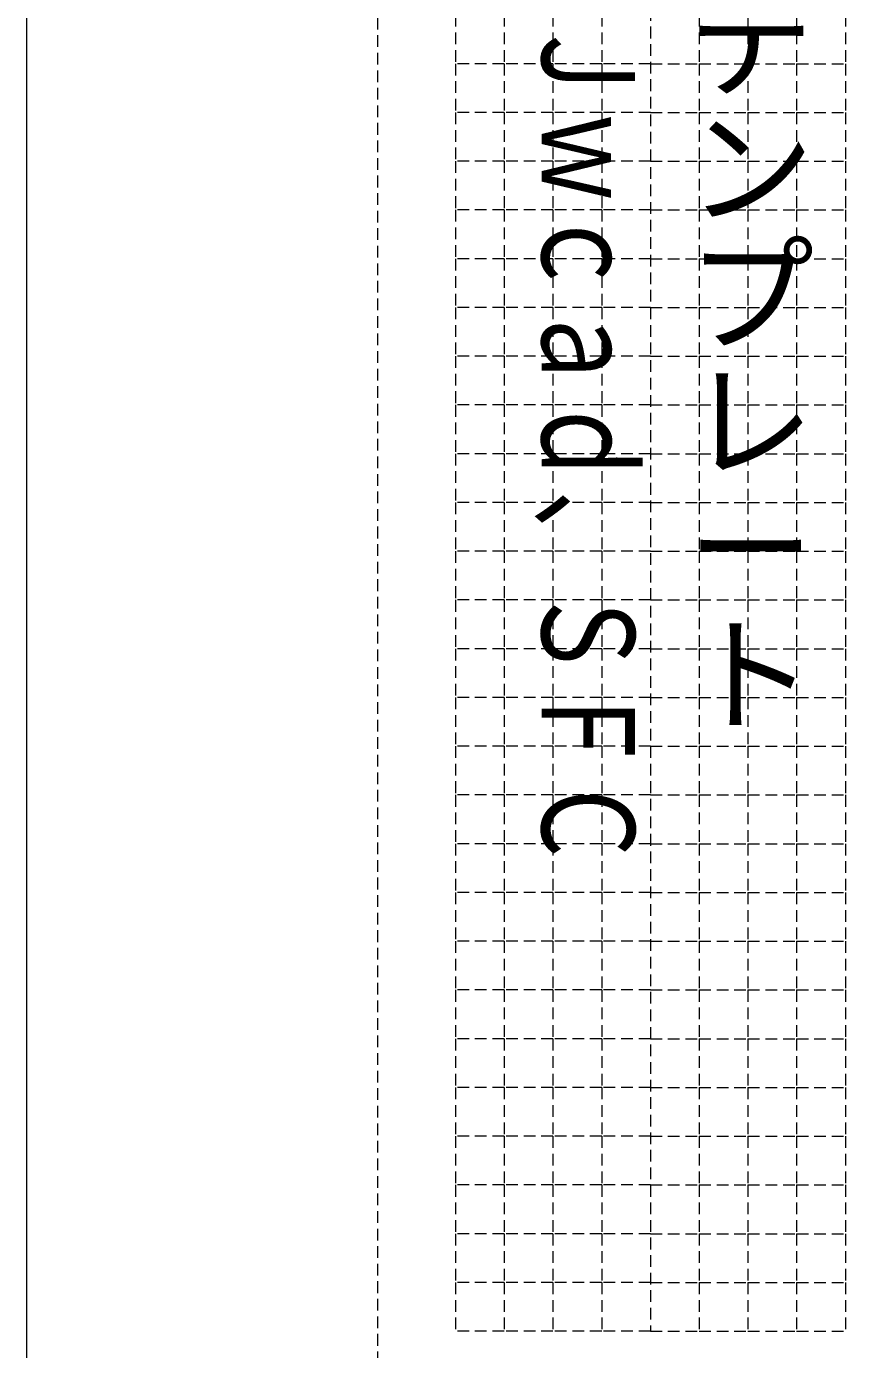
# Model space of a CAD drawing. Units: millimetres on the paper. Extents: x -148 to 148, y -210 to 210.
# Drawn here: x -148 to -62.5, y -134.5 to 1.2 of the extents above; entities that cross this region are included whole.
import ezdxf
from ezdxf.enums import TextEntityAlignment as Align

# ---------------------------------------------------------------- set-up
doc = ezdxf.new("R2010")
doc.units = ezdxf.units.MM
doc.linetypes.add('DASHED1', pattern=[1.8, 1.2, -0.6])
doc.layers.add('0-0', color=3, linetype='DASHED1', lineweight=9)
doc.styles.add('@ＭＳ ゴシック', font='')
doc.styles.add('ＭＳ ゴシック', font='')
doc.styles.get('@ＭＳ ゴシック').set_extended_font_data('@MS Gothic')
doc.styles.get('ＭＳ ゴシック').set_extended_font_data('MS Gothic')

msp = doc.modelspace()

# ---------------------------------------------------------------- linework, layer by layer
at = {"layer": '0-0', "color": 7}
msp.add_line((-112, 151.5), (-112, -151.5), dxfattribs=at)
at = {"layer": '0-0'}
for p, q in [((-84, 107.38), (-84, -132.62)), ((-94, 2.38), (-94, -2.62)), ((-89, 2.38), (-89, -2.62)), ((-79, 2.38), (-79, -2.62)), ((-74, 2.38), (-74, -2.62)), ((-94, -2.62), (-94, -7.62)), ((-89, -2.62), (-89, -7.62)), ((-79, -2.62), (-79, -7.62)), ((-74, -2.62), (-74, -7.62)), ((-94, -7.62), (-94, -12.62)), ((-89, -7.62), (-89, -12.62)), ((-79, -7.62), (-79, -12.62)), ((-74, -7.62), (-74, -12.62)), ((-94, -12.62), (-94, -17.62)), ((-89, -12.62), (-89, -17.62)), ((-79, -12.62), (-79, -17.62)), ((-74, -12.62), (-74, -17.62)), ((-94, -17.62), (-94, -22.62)), ((-89, -17.62), (-89, -22.62)), ((-79, -17.62), (-79, -22.62)), ((-74, -17.62), (-74, -22.62)), ((-94, -22.62), (-94, -27.62)), ((-89, -22.62), (-89, -27.62)), ((-79, -22.62), (-79, -27.62)), ((-74, -22.62), (-74, -27.62)), ((-94, -27.62), (-94, -32.62)), ((-89, -27.62), (-89, -32.62)), ((-79, -27.62), (-79, -32.62)), ((-74, -27.62), (-74, -32.62)), ((-94, -32.62), (-94, -37.62)), ((-89, -32.62), (-89, -37.62)), ((-79, -32.62), (-79, -37.62)), ((-74, -32.62), (-74, -37.62)), ((-94, -37.62), (-94, -42.62)), ((-89, -37.62), (-89, -42.62)), ((-79, -37.62), (-79, -42.62)), ((-74, -37.62), (-74, -42.62)), ((-94, -42.62), (-94, -47.62)), ((-89, -42.62), (-89, -47.62)), ((-79, -42.62), (-79, -47.62)), ((-74, -42.62), (-74, -47.62)), ((-94, -47.62), (-94, -52.62)), ((-89, -47.62), (-89, -52.62)), ((-79, -47.62), (-79, -52.62)), ((-74, -47.62), (-74, -52.62)), ((-94, -52.62), (-94, -57.62)), ((-89, -52.62), (-89, -57.62)), ((-79, -52.62), (-79, -57.62)), ((-74, -52.62), (-74, -57.62)), ((-94, -57.62), (-94, -62.62)), ((-89, -57.62), (-89, -62.62)), ((-79, -57.62), (-79, -62.62)), ((-74, -57.62), (-74, -62.62)), ((-94, -62.62), (-94, -67.62)), ((-89, -62.62), (-89, -67.62)), ((-79, -62.62), (-79, -67.62)), ((-74, -62.62), (-74, -67.62)), ((-94, -67.62), (-94, -72.62)), ((-89, -67.62), (-89, -72.62)), ((-79, -67.62), (-79, -72.62)), ((-74, -67.62), (-74, -72.62)), ((-94, -72.62), (-94, -77.62)), ((-89, -72.62), (-89, -77.62)), ((-79, -72.62), (-79, -77.62)), ((-74, -72.62), (-74, -77.62)), ((-94, -77.62), (-94, -82.62)), ((-89, -77.62), (-89, -82.62)), ((-79, -77.62), (-79, -82.62)), ((-74, -77.62), (-74, -82.62)), ((-94, -82.62), (-94, -87.62)), ((-89, -82.62), (-89, -87.62)), ((-79, -82.62), (-79, -87.62)), ((-74, -82.62), (-74, -87.62)), ((-94, -87.62), (-94, -92.62)), ((-89, -87.62), (-89, -92.62)), ((-79, -87.62), (-79, -92.62)), ((-74, -87.62), (-74, -92.62)), ((-94, -92.62), (-94, -97.62)), ((-89, -92.62), (-89, -97.62)), ((-79, -92.62), (-79, -97.62)), ((-74, -92.62), (-74, -97.62)), ((-94, -97.62), (-94, -102.62)), ((-89, -97.62), (-89, -102.62)), ((-79, -97.62), (-79, -102.62)), ((-74, -97.62), (-74, -102.62)), ((-94, -102.62), (-94, -107.62)), ((-89, -102.62), (-89, -107.62)), ((-79, -102.62), (-79, -107.62)), ((-74, -102.62), (-74, -107.62)), ((-94, -107.62), (-94, -112.62)), ((-89, -107.62), (-89, -112.62)), ((-79, -107.62), (-79, -112.62)), ((-74, -107.62), (-74, -112.62)), ((-94, -112.62), (-94, -117.62)), ((-89, -112.62), (-89, -117.62)), ((-79, -112.62), (-79, -117.62)), ((-74, -112.62), (-74, -117.62)), ((-94, -117.62), (-94, -122.62)), ((-89, -117.62), (-89, -122.62)), ((-79, -117.62), (-79, -122.62)), ((-74, -117.62), (-74, -122.62)), ((-94, -122.62), (-94, -127.62)), ((-89, -122.62), (-89, -127.62)), ((-79, -122.62), (-79, -127.62)), ((-74, -122.62), (-74, -127.62)), ((-94, -127.62), (-94, -132.62)), ((-89, -127.62), (-89, -132.62)), ((-79, -127.62), (-79, -132.62)), ((-74, -127.62), (-74, -132.62)), ((-99, -132.62), (-104, -132.62)), ((-94, -132.62), (-99, -132.62)), ((-74, -132.62), (-69, -132.62)), ((-69, -132.62), (-64, -132.62))]:
    msp.add_line(p, q, dxfattribs=at)
at = {"layer": '0-0', "color": 7, "linetype": 'Continuous'}
msp.add_lwpolyline([(-148, -210), (148, -210), (148, 210), (-148, 210)], close=True, dxfattribs=at)
at = {"layer": '0-0'}
for points in [[(-99, 2.38), (-104, 2.38), (-104, -2.62)], [(-94, 2.38), (-99, 2.38), (-99, -2.62)], [(-74, 2.38), (-69, 2.38), (-69, -2.62)], [(-69, 2.38), (-64, 2.38), (-64, -2.62)], [(-99, -2.62), (-104, -2.62), (-104, -7.62)], [(-94, -2.62), (-99, -2.62), (-99, -7.62)], [(-84, -2.62), (-89, -2.62), (-94, -2.62)], [(-84, -2.62), (-79, -2.62), (-74, -2.62)], [(-74, -2.62), (-69, -2.62), (-69, -7.62)], [(-69, -2.62), (-64, -2.62), (-64, -7.62)], [(-99, -7.62), (-104, -7.62), (-104, -12.62)], [(-94, -7.62), (-99, -7.62), (-99, -12.62)], [(-84, -7.62), (-89, -7.62), (-94, -7.62)], [(-84, -7.62), (-79, -7.62), (-74, -7.62)], [(-74, -7.62), (-69, -7.62), (-69, -12.62)], [(-69, -7.62), (-64, -7.62), (-64, -12.62)], [(-99, -12.62), (-104, -12.62), (-104, -17.62)], [(-94, -12.62), (-99, -12.62), (-99, -17.62)], [(-84, -12.62), (-89, -12.62), (-94, -12.62)], [(-84, -12.62), (-79, -12.62), (-74, -12.62)], [(-74, -12.62), (-69, -12.62), (-69, -17.62)], [(-69, -12.62), (-64, -12.62), (-64, -17.62)], [(-99, -17.62), (-104, -17.62), (-104, -22.62)], [(-94, -17.62), (-99, -17.62), (-99, -22.62)], [(-84, -17.62), (-89, -17.62), (-94, -17.62)], [(-84, -17.62), (-79, -17.62), (-74, -17.62)], [(-74, -17.62), (-69, -17.62), (-69, -22.62)], [(-69, -17.62), (-64, -17.62), (-64, -22.62)], [(-99, -22.62), (-104, -22.62), (-104, -27.62)], [(-94, -22.62), (-99, -22.62), (-99, -27.62)], [(-84, -22.62), (-89, -22.62), (-94, -22.62)], [(-84, -22.62), (-79, -22.62), (-74, -22.62)], [(-74, -22.62), (-69, -22.62), (-69, -27.62)], [(-69, -22.62), (-64, -22.62), (-64, -27.62)], [(-99, -27.62), (-104, -27.62), (-104, -32.62)], [(-94, -27.62), (-99, -27.62), (-99, -32.62)], [(-84, -27.62), (-89, -27.62), (-94, -27.62)], [(-84, -27.62), (-79, -27.62), (-74, -27.62)], [(-74, -27.62), (-69, -27.62), (-69, -32.62)], [(-69, -27.62), (-64, -27.62), (-64, -32.62)], [(-99, -32.62), (-104, -32.62), (-104, -37.62)], [(-94, -32.62), (-99, -32.62), (-99, -37.62)], [(-84, -32.62), (-89, -32.62), (-94, -32.62)], [(-84, -32.62), (-79, -32.62), (-74, -32.62)], [(-74, -32.62), (-69, -32.62), (-69, -37.62)], [(-69, -32.62), (-64, -32.62), (-64, -37.62)], [(-99, -37.62), (-104, -37.62), (-104, -42.62)], [(-94, -37.62), (-99, -37.62), (-99, -42.62)], [(-84, -37.62), (-89, -37.62), (-94, -37.62)], [(-84, -37.62), (-79, -37.62), (-74, -37.62)], [(-74, -37.62), (-69, -37.62), (-69, -42.62)], [(-69, -37.62), (-64, -37.62), (-64, -42.62)], [(-99, -42.62), (-104, -42.62), (-104, -47.62)], [(-94, -42.62), (-99, -42.62), (-99, -47.62)], [(-84, -42.62), (-89, -42.62), (-94, -42.62)], [(-84, -42.62), (-79, -42.62), (-74, -42.62)], [(-74, -42.62), (-69, -42.62), (-69, -47.62)], [(-69, -42.62), (-64, -42.62), (-64, -47.62)], [(-99, -47.62), (-104, -47.62), (-104, -52.62)], [(-94, -47.62), (-99, -47.62), (-99, -52.62)], [(-84, -47.62), (-89, -47.62), (-94, -47.62)], [(-84, -47.62), (-79, -47.62), (-74, -47.62)], [(-74, -47.62), (-69, -47.62), (-69, -52.62)], [(-69, -47.62), (-64, -47.62), (-64, -52.62)], [(-99, -52.62), (-104, -52.62), (-104, -57.62)], [(-94, -52.62), (-99, -52.62), (-99, -57.62)], [(-84, -52.62), (-89, -52.62), (-94, -52.62)], [(-84, -52.62), (-79, -52.62), (-74, -52.62)], [(-74, -52.62), (-69, -52.62), (-69, -57.62)], [(-69, -52.62), (-64, -52.62), (-64, -57.62)], [(-99, -57.62), (-104, -57.62), (-104, -62.62)], [(-94, -57.62), (-99, -57.62), (-99, -62.62)], [(-84, -57.62), (-89, -57.62), (-94, -57.62)], [(-84, -57.62), (-79, -57.62), (-74, -57.62)], [(-74, -57.62), (-69, -57.62), (-69, -62.62)], [(-69, -57.62), (-64, -57.62), (-64, -62.62)], [(-99, -62.62), (-104, -62.62), (-104, -67.62)], [(-94, -62.62), (-99, -62.62), (-99, -67.62)], [(-84, -62.62), (-89, -62.62), (-94, -62.62)], [(-84, -62.62), (-79, -62.62), (-74, -62.62)], [(-74, -62.62), (-69, -62.62), (-69, -67.62)], [(-69, -62.62), (-64, -62.62), (-64, -67.62)], [(-99, -67.62), (-104, -67.62), (-104, -72.62)], [(-94, -67.62), (-99, -67.62), (-99, -72.62)], [(-84, -67.62), (-89, -67.62), (-94, -67.62)], [(-84, -67.62), (-79, -67.62), (-74, -67.62)], [(-74, -67.62), (-69, -67.62), (-69, -72.62)], [(-69, -67.62), (-64, -67.62), (-64, -72.62)], [(-99, -72.62), (-104, -72.62), (-104, -77.62)], [(-94, -72.62), (-99, -72.62), (-99, -77.62)], [(-84, -72.62), (-89, -72.62), (-94, -72.62)], [(-84, -72.62), (-79, -72.62), (-74, -72.62)], [(-74, -72.62), (-69, -72.62), (-69, -77.62)], [(-69, -72.62), (-64, -72.62), (-64, -77.62)], [(-99, -77.62), (-104, -77.62), (-104, -82.62)], [(-94, -77.62), (-99, -77.62), (-99, -82.62)], [(-84, -77.62), (-89, -77.62), (-94, -77.62)], [(-84, -77.62), (-79, -77.62), (-74, -77.62)], [(-74, -77.62), (-69, -77.62), (-69, -82.62)], [(-69, -77.62), (-64, -77.62), (-64, -82.62)], [(-99, -82.62), (-104, -82.62), (-104, -87.62)], [(-94, -82.62), (-99, -82.62), (-99, -87.62)], [(-84, -82.62), (-89, -82.62), (-94, -82.62)], [(-84, -82.62), (-79, -82.62), (-74, -82.62)], [(-74, -82.62), (-69, -82.62), (-69, -87.62)], [(-69, -82.62), (-64, -82.62), (-64, -87.62)], [(-99, -87.62), (-104, -87.62), (-104, -92.62)], [(-94, -87.62), (-99, -87.62), (-99, -92.62)], [(-84, -87.62), (-89, -87.62), (-94, -87.62)], [(-84, -87.62), (-79, -87.62), (-74, -87.62)], [(-74, -87.62), (-69, -87.62), (-69, -92.62)], [(-69, -87.62), (-64, -87.62), (-64, -92.62)], [(-99, -92.62), (-104, -92.62), (-104, -97.62)], [(-94, -92.62), (-99, -92.62), (-99, -97.62)], [(-84, -92.62), (-89, -92.62), (-94, -92.62)], [(-84, -92.62), (-79, -92.62), (-74, -92.62)], [(-74, -92.62), (-69, -92.62), (-69, -97.62)], [(-69, -92.62), (-64, -92.62), (-64, -97.62)], [(-99, -97.62), (-104, -97.62), (-104, -102.62)], [(-94, -97.62), (-99, -97.62), (-99, -102.62)], [(-84, -97.62), (-89, -97.62), (-94, -97.62)], [(-84, -97.62), (-79, -97.62), (-74, -97.62)], [(-74, -97.62), (-69, -97.62), (-69, -102.62)], [(-69, -97.62), (-64, -97.62), (-64, -102.62)], [(-99, -102.62), (-104, -102.62), (-104, -107.62)], [(-94, -102.62), (-99, -102.62), (-99, -107.62)], [(-84, -102.62), (-89, -102.62), (-94, -102.62)], [(-84, -102.62), (-79, -102.62), (-74, -102.62)], [(-74, -102.62), (-69, -102.62), (-69, -107.62)], [(-69, -102.62), (-64, -102.62), (-64, -107.62)], [(-99, -107.62), (-104, -107.62), (-104, -112.62)], [(-94, -107.62), (-99, -107.62), (-99, -112.62)], [(-84, -107.62), (-89, -107.62), (-94, -107.62)], [(-84, -107.62), (-79, -107.62), (-74, -107.62)], [(-74, -107.62), (-69, -107.62), (-69, -112.62)], [(-69, -107.62), (-64, -107.62), (-64, -112.62)], [(-99, -112.62), (-104, -112.62), (-104, -117.62)], [(-94, -112.62), (-99, -112.62), (-99, -117.62)], [(-84, -112.62), (-89, -112.62), (-94, -112.62)], [(-84, -112.62), (-79, -112.62), (-74, -112.62)], [(-74, -112.62), (-69, -112.62), (-69, -117.62)], [(-69, -112.62), (-64, -112.62), (-64, -117.62)], [(-99, -117.62), (-104, -117.62), (-104, -122.62)], [(-94, -117.62), (-99, -117.62), (-99, -122.62)], [(-84, -117.62), (-89, -117.62), (-94, -117.62)], [(-84, -117.62), (-79, -117.62), (-74, -117.62)], [(-74, -117.62), (-69, -117.62), (-69, -122.62)], [(-69, -117.62), (-64, -117.62), (-64, -122.62)], [(-99, -122.62), (-104, -122.62), (-104, -127.62)], [(-94, -122.62), (-99, -122.62), (-99, -127.62)], [(-84, -122.62), (-89, -122.62), (-94, -122.62)], [(-84, -122.62), (-79, -122.62), (-74, -122.62)], [(-74, -122.62), (-69, -122.62), (-69, -127.62)], [(-69, -122.62), (-64, -122.62), (-64, -127.62)], [(-99, -127.62), (-104, -127.62), (-104, -132.62)], [(-94, -127.62), (-99, -127.62), (-99, -132.62)], [(-84, -127.62), (-89, -127.62), (-94, -127.62)], [(-84, -127.62), (-79, -127.62), (-74, -127.62)], [(-74, -127.62), (-69, -127.62), (-69, -132.62)], [(-69, -127.62), (-64, -127.62), (-64, -132.62)], [(-84, -132.62), (-89, -132.62), (-94, -132.62)], [(-84, -132.62), (-79, -132.62), (-74, -132.62)]]:
    msp.add_lwpolyline(points, dxfattribs=at)

# ---------------------------------------------------------------- texts
at = {"layer": '0-0', "color": 7, "style": '@ＭＳ ゴシック'}
msp.add_text('（無料）背表紙テンプレート', height=9.531, rotation=270, dxfattribs=at).set_placement((-81.5, 97.38), align=Align.BOTTOM_LEFT)
at = {"layer": '0-0', "color": 7, "style": 'ＭＳ ゴシック', "width": 0.75}
msp.add_text('Ｊｗｃａｄ、ＳＦＣ', height=9.531, rotation=270, dxfattribs=at).set_placement((-98, 2.38), align=Align.BOTTOM_LEFT)

doc.saveas('drawing.dxf')
